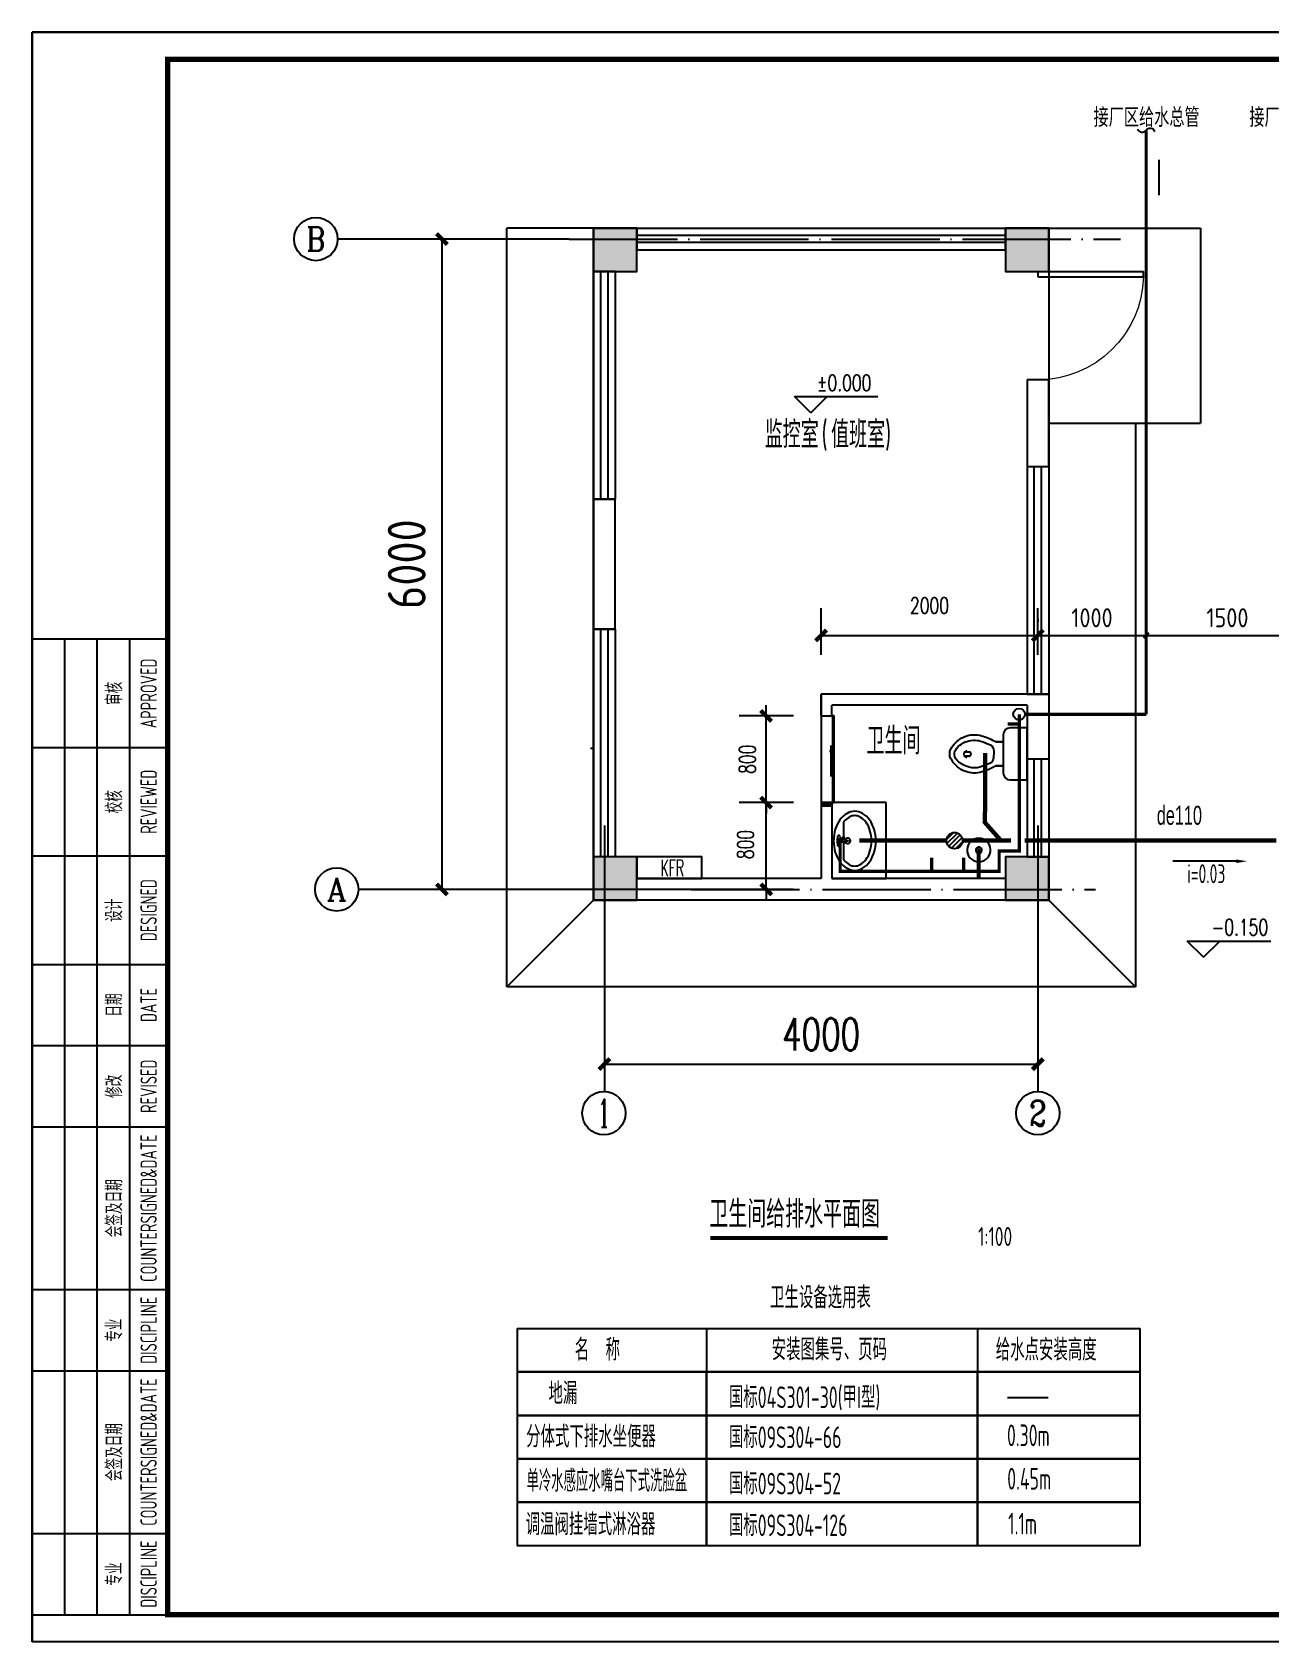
# Model space of a CAD drawing. Extents: x 5693218 to 11495510, y -728562 to -461276.
# Drawn here: x 5760497 to 5783362, y -503276 to -473576 of the extents above; entities that cross this region are included whole.
import ezdxf
from ezdxf.enums import TextEntityAlignment as Align

# ---------------------------------------------------------------- set-up
doc = ezdxf.new("R2010")
doc.units = 0
doc.header["$LTSCALE"] = 1000
doc.header["$MEASUREMENT"] = 0
doc.linetypes.add('DASH', pattern=[0.35, 0.25, -0.1])
doc.linetypes.add('DOTE', pattern=[2.42, 2, -0.2, 0.02, -0.2])
doc.layers.get('0').update_dxf_attribs({"linetype": 'CONTINUOUS'})
doc.layers.get('Defpoints').update_dxf_attribs({"linetype": 'CONTINUOUS'})
for name, color, linetype in [('AXIS', 3, 'CONTINUOUS'), ('AXIS_TEXT', 7, 'CONTINUOUS'), ('DIM_ELEV', 3, 'CONTINUOUS'), ('DOTE', 252, 'CONTINUOUS'), ('EQUIP_给水', 7, 'CONTINUOUS'), ('LVTRY', 6, 'CONTINUOUS'), ('PIPE-给水', 3, 'CONTINUOUS'), ('PUB_DIM', 3, 'CONTINUOUS'), ('PUB_HATCH', 8, 'CONTINUOUS'), ('PUB_TEXT', 7, 'CONTINUOUS'), ('PUB_WALL', 9, 'CONTINUOUS'), ('STAIR', 5, 'CONTINUOUS'), ('TEXT_给水', 3, 'CONTINUOUS'), ('WALL', 2, 'CONTINUOUS'), ('WINDOW', 4, 'CONTINUOUS'), ('卫厨', 253, 'CONTINUOUS'), ('厨卫布置', 6, 'CONTINUOUS'), ('回水', 2, 'DASH'), ('填充', 251, 'CONTINUOUS'), ('说明文本', 54, 'CONTINUOUS'), ('说明表格', 146, 'CONTINUOUS')]:
    doc.layers.add(name, color=color, linetype=linetype)
doc.styles.add('_TCH_AXIS', font='COMPLEX', dxfattribs={"bigfont": 'GBCBIG'})
doc.styles.add('_TCH_DIM', font='SIMPLEX', dxfattribs={"bigfont": 'GBCBIG'})
doc.styles.add('_TCH_DIM_T3', font='SIMPLEX', dxfattribs={"width": 0.705882, "bigfont": 'GBCBIG'})
doc.styles.add('_TWT_PIPEDN', font='yb.shx', dxfattribs={"width": 0.8, "height": 3, "bigfont": 'HZTXT.shx'})
doc.styles.add('AHD', font='sceie.shx', dxfattribs={"width": 0.7, "bigfont": 'sceic.shx'})
doc.styles.add('COMPLEX', font='COMPLEX')
doc.styles.add('DIM_FONT', font='SIMPLEX', dxfattribs={"width": 0.7, "bigfont": 'GBCBIG'})
doc.styles.add('schuco', font='sceie.shx', dxfattribs={"width": 0.7, "bigfont": 'sceic.shx'})
doc.styles.get("Standard").update_dxf_attribs({"font": 'GBENOR', "bigfont": 'GBCBIG'})
doc.styles.add('TG_LINETYPE', font='SIMPLEX', dxfattribs={"width": 0.8, "height": 3, "bigfont": 'HZTXT'})
doc.styles.add('TSSD_Rein', font='Tssdeng.shx', dxfattribs={"width": 0.7, "bigfont": 'hztxt.shx'})
doc.styles.add('样式 1', font='sceie.shx', dxfattribs={"width": 0.75, "bigfont": 'sceic.shx'})
doc.linetypes.add('TG_J', pattern='A,2,-0.3,["J",TG_LINETYPE,S=0.1,R=0,X=-0.23,Y=-0.15],0', length=2.3)
doc.dimstyles.get("Standard").update_dxf_attribs({"dimscale": 100, "dimtxt": 3.5, "dimasz": 1, "dimexe": 2.5, "dimexo": 3, "dimgap": 1.5, "dimtad": 1, "dimdec": 0, "dimzin": 0, "dimdsep": 46, "dimtxsty": 'Standard', "dimblk": 'ARCHTICK', "dimcen": 0.09, "dimadec": 0, "dimazin": 0, "dimtfac": 1, "dimtdec": 0, "dimtix": 1, "dimtmove": 2, "dimatfit": 3, "dimfxl": 0, "dimtolj": 1, "dimtzin": 0, "dimarcsym": 0})

# ---------------------------------------------------------------- blocks, each defined once
blk = doc.blocks.new('_ArchTick')
at = {"color": 0, "linetype": 'ByBlock', "const_width": 0.4}
blk.add_lwpolyline([(-0.5, -0.5), (0.5, 0.5)], dxfattribs=at)
blk = doc.blocks.new('_AXISO')
blk.add_circle((0, 0), 0.5)
at = {"layer": 'AXIS_TEXT', "style": 'COMPLEX', "width": 1.041667}
blk.add_attdef('A', text='', height=0.56, dxfattribs=at).set_placement((-0.25, -0.28), (0.25, -0.28), align=Align.FIT)
blk = doc.blocks.new('$lvtry$00000171')
for p, q in [((-74, 11), (-11, 74)), ((-70, -27), (27, 70)), ((-53, -53), (53, 53)), ((-27, -70), (70, 27)), ((11, -74), (74, -11))]:
    blk.add_line(p, q)
blk.add_circle((0, 0), 75)
blk.add_point((0, 0))
blk = doc.blocks.new('$TwtSys$00000132')
at = {"elevation": 0}
blk.add_lwpolyline([(7, -101, -0.575183), (0, 0, 0.604745), (-11, 101, 16.924828)], format="xyb", dxfattribs=at)
blk = doc.blocks.new('*D423')
at = {"color": 0, "lineweight": -2}
for p, q in [((5779061, -484406), (5779061, -484456)), ((5781061, -484406), (5781061, -484456)), ((5779061, -484706), (5781061, -484706))]:
    blk.add_line(p, q, dxfattribs=at)
at = {"layer": 'Defpoints', "color": 0}
for p in [(5779061, -484706), (5781061, -484706), (5781061, -484706)]:
    blk.add_point(p, dxfattribs=at)
at = {"color": 0, "lineweight": -2, "xscale": 100, "yscale": 100, "zscale": 100, "rotation": 180}
blk.add_blockref('_ArchTick', (5779061, -484706), dxfattribs=at)
at = {"color": 0, "lineweight": -2, "xscale": 100, "yscale": 100, "zscale": 100}
blk.add_blockref('_ArchTick', (5781061, -484706), dxfattribs=at)
at = {"color": 0, "insert": (5780061, -484381), "char_height": 350, "attachment_point": 5}
blk.add_mtext('\\A1;1000', dxfattribs=at)
blk = doc.blocks.new('*D424')
at = {"color": 0, "lineweight": -2}
for p, q in [((5781061, -484406), (5781061, -484456)), ((5784061, -484406), (5784061, -484456)), ((5781061, -484706), (5784061, -484706))]:
    blk.add_line(p, q, dxfattribs=at)
at = {"layer": 'Defpoints', "color": 0}
for p in [(5781061, -484706), (5784061, -484706), (5784061, -484706)]:
    blk.add_point(p, dxfattribs=at)
at = {"color": 0, "lineweight": -2, "xscale": 100, "yscale": 100, "zscale": 100, "rotation": 180}
blk.add_blockref('_ArchTick', (5781061, -484706), dxfattribs=at)
at = {"color": 0, "lineweight": -2, "xscale": 100, "yscale": 100, "zscale": 100}
blk.add_blockref('_ArchTick', (5784061, -484706), dxfattribs=at)
at = {"color": 0, "insert": (5782561, -484381), "char_height": 350, "attachment_point": 5}
blk.add_mtext('\\A1;1500', dxfattribs=at)

msp = doc.modelspace()

# ---------------------------------------------------------------- hatches: boundary and pattern name
at = {"layer": 'PUB_WALL', "linetype": 'ByBlock'}
msp.add_hatch(color=256, dxfattribs=at).paths.add_polyline_path([(5775261, -487792.7), (5775061, -487792.7), (5775061, -487872.7), (5775261, -487872.7)])

# ---------------------------------------------------------------- linework, layer by layer
for p, q in [((5760497.1, -503276.5), (5760497.1, -473576.5)), ((5760497.1, -473576.5), (5760497.1, -503276.5)), ((5802497.1, -473576.5), (5760497.1, -473576.5)), ((5760497.1, -473576.5), (5802497.1, -473576.5)), ((5761097.1, -502776.5), (5761097.1, -484776.5)), ((5761697.1, -502776.5), (5761697.1, -484776.5)), ((5762297.1, -502776.5), (5762297.1, -484776.5)), ((5760497.1, -486776.5), (5762997.1, -486776.5)), ((5760497.1, -488776.5), (5762997.1, -488776.5)), ((5760497.1, -490776.5), (5762997.1, -490776.5)), ((5760497.1, -492276.5), (5762997.1, -492276.5)), ((5760497.1, -493776.5), (5762997.1, -493776.5)), ((5760497.1, -496776.5), (5762997.1, -496776.5)), ((5760497.1, -498276.5), (5762997.1, -498276.5)), ((5760497.1, -501276.5), (5762997.1, -501276.5)), ((5802497.1, -503276.5), (5760497.1, -503276.5))]:
    msp.add_line(p, q)
at = {"color": 0}
for p, q in [((5771661, -477192.7), (5771661, -477592.7)), ((5771661, -477192.7), (5778461, -477192.7)), ((5778461, -477592.7), (5778461, -477192.7)), ((5768090.5, -477392.7), (5767560.8, -477392.7)), ((5768060.8, -477392.7), (5768060.8, -489392.7)), ((5778461, -477326.1), (5771661, -477326.1)), ((5778461, -477459.4), (5771661, -477459.4)), ((5771661, -477592.7), (5778461, -477592.7)), ((5778861, -481592.7), (5779261, -481592.7)), ((5778861, -481592.7), (5778861, -485792.7)), ((5778994.3, -485792.7), (5778994.3, -481592.7)), ((5779127.7, -485792.7), (5779127.7, -481592.7)), ((5779261, -481592.7), (5779261, -485792.7)), ((5779261, -485792.7), (5778861, -485792.7)), ((5774046.1, -486192.7), (5774046.1, -485992.7)), ((5774550.2, -486192.7), (5773546.1, -486192.7)), ((5774046.1, -487792.7), (5774046.1, -486192.7)), ((5779261, -486992.7), (5778861, -486992.7)), ((5778861, -486992.7), (5778861, -488792.7)), ((5778994.3, -488792.7), (5778994.3, -486992.7)), ((5779127.7, -488792.7), (5779127.7, -486992.7)), ((5779261, -486992.7), (5779261, -488792.7)), ((5774046.1, -487792.7), (5774046.1, -487592.7)), ((5774550.2, -487792.7), (5773546.1, -487792.7)), ((5774550.2, -487792.7), (5773546.1, -487792.7)), ((5774046.1, -487792.7), (5774046.1, -487992.7)), ((5774046.1, -489392.7), (5774046.1, -487792.7)), ((5775473.7, -488166.9), (5775473.7, -488428.4)), ((5775407.6, -488463.9), (5775387.9, -488463.9)), ((5775407.6, -488530.6), (5775387.9, -488530.6)), ((5775473.7, -488464.9), (5775473.7, -488475.3)), ((5775473.7, -488519.2), (5775473.7, -488827.6)), ((5778861, -488792.7), (5779261, -488792.7)), ((5782723, -488873.8), (5781554.4, -488873.8)), ((5768090.5, -489392.7), (5767560.8, -489392.7)), ((5774550.2, -489392.7), (5773546.1, -489392.7)), ((5774046.1, -489392.7), (5774046.1, -489592.7))]:
    msp.add_line(p, q, dxfattribs=at)
at = {"color": 0, "extrusion": (0, 0, -1)}
for p, q in [((5771261, -477992.7), (5770861, -477992.7)), ((5770861, -477992.7), (5770861, -482192.7)), ((5770994.3, -482192.7), (5770994.3, -477992.7)), ((5771127.7, -482192.7), (5771127.7, -477992.7)), ((5771261, -477992.7), (5771261, -482192.7)), ((5770861, -482192.7), (5771261, -482192.7)), ((5771261, -484592.7), (5770861, -484592.7)), ((5770861, -484592.7), (5770861, -488792.7)), ((5770994.3, -488792.7), (5770994.3, -484592.7)), ((5771127.7, -488792.7), (5771127.7, -484592.7)), ((5771261, -484592.7), (5771261, -488792.7))]:
    msp.add_line(p, q, dxfattribs=at)
at = {"extrusion": (0, 0, -1)}
for p, q in [((5779061, -477992.7), (5779061, -478092.7)), ((5779061, -477992.7), (5781011, -477992.7)), ((5779061, -478092.7), (5781011, -478092.7)), ((5781011, -478092.7), (5781011, -477992.7))]:
    msp.add_line(p, q, dxfattribs=at)
at = {"color": 0, "linetype": 'Continuous', "extrusion": (0, 0, -1)}
for p, q in [((5775261, -486192.7), (5775270, -486192.7)), ((5775270, -486192.7), (5775270, -487792.7)), ((5775298.3, -486192.7), (5775270, -486192.7)), ((5775298.3, -487792.7), (5775298.3, -486192.7)), ((5775248.5, -486739.4), (5775229.2, -486864)), ((5775248.5, -487312.7), (5775248.5, -486739.4)), ((5775229.2, -486864), (5775248.5, -486864)), ((5775261, -487792.7), (5775270, -487792.7)), ((5775270, -487792.7), (5775298.3, -487792.7))]:
    msp.add_line(p, q, dxfattribs=at)
at = {"color": 0, "const_width": 100}
msp.add_lwpolyline([(5801997.1, -502776.5), (5762997.1, -502776.5), (5762997.1, -474076.5), (5801997.1, -474076.5)], close=True, dxfattribs=at)
for points in [[(5771661, -477192.7), (5770861, -477192.7), (5770861, -477992.7), (5771661, -477992.7)], [(5779261, -477192.7), (5778461, -477192.7), (5778461, -477992.7), (5779261, -477992.7)], [(5760497.1, -484776.5), (5760497.1, -502776.5), (5762997.1, -502776.5), (5762997.1, -484776.5)], [(5771661, -488792.7), (5770861, -488792.7), (5770861, -489592.7), (5771661, -489592.7)], [(5779261, -488792.7), (5778461, -488792.7), (5778461, -489592.7), (5779261, -489592.7)]]:
    msp.add_lwpolyline(points, close=True)
at = {"color": 0}
msp.add_lwpolyline([(5775680.4, -489042.5, 0.1321382), (5775822.2, -489004.4, 0.1066614), (5775955.8, -488882.8, 0.0833394), (5776038.7, -488713.1, 0.0720394), (5776069.9, -488497.3, 0.0720394), (5776038.7, -488281.4, 0.0833394), (5775955.8, -488111.7, 0.1066614), (5775822.2, -487990.1, 0.1321382), (5775680.4, -487952, 0.1321382), (5775538.7, -487990.1, 0.1066614), (5775405, -488111.7, 0.0833394), (5775322.2, -488281.4, 0.0720394), (5775291, -488497.3, 0.0720394), (5775322.2, -488713.1, 0.0833394), (5775405, -488882.8, 0.1066614), (5775538.7, -489004.4, 0.1321382)], format="xyb", close=True, dxfattribs=at)
for centre, radius in [((5778714.9, -486161.3), 106.9), ((5775407.6, -488497.3), 33.4)]:
    msp.add_circle(centre, radius, dxfattribs=at)
at = {"lineweight": 13, "extrusion": (0, 0, -1)}
msp.add_arc((-5779061, -478042.7), 1950, 181.46928, 270, dxfattribs=at)
at = {"color": 0}
for centre, radius, start, end in [((5775513.7, -488166.9), 40, 141.07431, 180), ((5775753.6, -488360.7), 348.4, 120.1094, 141.07431), ((5775680.4, -488234.5), 202.5, 90, 120.1094), ((5775680.4, -488234.5), 202.5, 59.8906, 90), ((5775607.3, -488360.7), 348.4, 35.53768, 59.8906), ((5775491.7, -488443.3), 490.5, 16.48174, 35.53768), ((5775387.9, -488497.3), 33.4, 90, 270), ((5774854.2, -488368.7), 517.4, 347.62684, 355.29308), ((5774854.2, -488625.8), 517.4, 4.70692, 12.37316), ((5775389.2, -488416.9), 20.1, 11.83518, 163.39044), ((5775284, -488155.3), 332.5, 291.86628, 305.15893), ((5775747.9, -488348), 345.2, 190.81268, 198.63995), ((5775747.9, -488646.5), 345.2, 159.58093, 169.18732), ((5775552.4, -489259.4), 744.4, 92.39824, 99.89917), ((5775710.7, -488698.1), 332.5, 131.17468, 144.46732), ((5775284, -488155.3), 339.3, 298.64767, 305.15893), ((5775438.8, -488472.7), 21.2, 8.22598, 68.10762), ((5775710.7, -488698.1), 339.3, 131.17468, 137.68594), ((5775552.4, -487735.1), 744.4, 263.23731, 267.60176), ((5775481.2, -488439.4), 13.5, 321.67758, 114.65602), ((5775481.2, -488439.4), 6.74, 321.67758, 114.65602), ((5775552.4, -488497.3), 50.1, 202.516, 157.484), ((5775513.9, -488497.3), 19.8, 291.78369, 68.21631), ((5775309.1, -488497.3), 680.8, 0, 16.48174), ((5775309.1, -488497.3), 680.8, 343.51826, 0), ((5775389.2, -488577.6), 20.1, 196.60956, 348.16482), ((5775513.7, -488827.6), 40, 180, 218.92569), ((5775513.7, -488827.6), 40, 180, 218.92569), ((5775753.6, -488633.8), 348.4, 218.92569, 239.8906), ((5775607.3, -488633.8), 348.4, 300.1094, 324.46232), ((5775491.7, -488551.3), 490.5, 324.46232, 343.51826), ((5775680.4, -488760), 202.5, 239.8906, 270), ((5775680.4, -488760), 202.5, 270, 300.1094)]:
    msp.add_arc(centre, radius, start, end, dxfattribs=at)
for p in [(5775407.6, -488497.3), (5775552.4, -488497.3)]:
    msp.add_point(p, dxfattribs=at)
msp.add_solid([(5782723, -488840.5), (5782923, -488873.8), (5782723, -488907.1)], dxfattribs=at)
at = {"layer": 'AXIS', "color": 0}
for p, q in [((5770409, -477392.7), (5766133.3, -477392.7)), ((5771061, -488217), (5771061, -493117)), ((5779061, -488217), (5779061, -493117)), ((5774517.9, -489392.7), (5766517.9, -489392.7)), ((5771061, -492617), (5779061, -492617))]:
    msp.add_line(p, q, dxfattribs=at)
at = {"layer": 'AXIS', "color": 7}
msp.add_line((5775061, -484705.8), (5779061, -484705.8), dxfattribs=at)
at = {"layer": 'AXIS', "const_width": 70}
msp.add_lwpolyline([(5773013.8, -495825.8), (5776289.9, -495825.8)], dxfattribs=at)
at = {"layer": 'DIM_ELEV', "color": 0}
for p, q in [((5774869.8, -480601.5), (5774569.8, -480301.5)), ((5774569.8, -480301.5), (5776110, -480301.5)), ((5774869.8, -480601.5), (5775169.8, -480301.5)), ((5782119, -490646.3), (5781819, -490346.3)), ((5781819, -490346.3), (5783359.2, -490346.3)), ((5782119, -490646.3), (5782419, -490346.3))]:
    msp.add_line(p, q, dxfattribs=at)
at = {"layer": 'DOTE', "linetype": 'DOTE'}
for p, q in [((5770409, -477392.7), (5780589.8, -477392.7)), ((5772662.9, -489392.7), (5780126.2, -489392.7))]:
    msp.add_line(p, q, dxfattribs=at)
at = {"layer": 'DOTE', "linetype": 'DOTE', "ltscale": 3000}
msp.add_line((5775061, -485792.7), (5775061, -489192.7), dxfattribs=at)
at = {"layer": 'LVTRY'}
for p, q in [((5776261, -487792.7), (5775261, -487792.7)), ((5776261, -489192.7), (5776261, -487792.7)), ((5775261, -489192.7), (5776261, -489192.7))]:
    msp.add_line(p, q, dxfattribs=at)
at = {"layer": 'PIPE-给水', "linetype": 'TG_J', "const_width": 60}
msp.add_lwpolyline([(5781061, -486162.1), (5781061, -475385.3)], dxfattribs=at)
at = {"layer": 'PUB_DIM', "color": 0}
for p, q in [((5775061, -485065), (5775061, -484205.8)), ((5779061, -485065), (5779061, -484205.8))]:
    msp.add_line(p, q, dxfattribs=at)
at = {"layer": 'PUB_HATCH'}
for points in [[(5771661, -477192.7), (5770861, -477192.7), (5771661, -477992.7), (5770861, -477992.7)], [(5779261, -477192.7), (5778461, -477192.7), (5779261, -477992.7), (5778461, -477992.7)], [(5771661, -488792.7), (5770861, -488792.7), (5771661, -489592.7), (5770861, -489592.7)], [(5779261, -488792.7), (5778461, -488792.7), (5779261, -489592.7), (5778461, -489592.7)]]:
    msp.add_solid(points, dxfattribs=at)
at = {"layer": 'STAIR'}
for p, q in [((5770861, -477192.7), (5769261, -477192.7)), ((5769261, -491192.7), (5769261, -477192.7)), ((5779261, -477192.7), (5782061, -477192.7)), ((5782061, -477192.7), (5782061, -480792.7)), ((5779261, -480792.7), (5782061, -480792.7)), ((5780861, -480792.7), (5780861, -491192.7)), ((5770861, -486792.7), (5770801, -486792.7)), ((5770861, -489592.7), (5769261, -491192.7)), ((5779261, -489592.7), (5780861, -491192.7)), ((5780861, -491192.7), (5769261, -491192.7))]:
    msp.add_line(p, q, dxfattribs=at)
at = {"layer": 'TEXT_给水', "color": 3, "ltscale": 10, "const_width": 60}
for points in [[(5775411.7, -488497.3), (5775411.7, -489059.9), (5778347.3, -489059.9), (5778347.3, -488686.1), (5778719, -488686.1), (5778719, -486161.3)], [(5778821.8, -486162.1), (5781061, -486162.1)], [(5778503.5, -486343.7), (5778718.7, -486343.7)], [(5777102.7, -489059.9), (5777102.7, -488806.6)], [(5777691.9, -489059.9), (5777691.9, -488806.6)]]:
    msp.add_lwpolyline(points, dxfattribs=at)
at = {"layer": 'WALL', "linetype": 'ByBlock'}
for p, q in [((5778861, -479992.7), (5778861, -481592.7)), ((5779261, -479992.7), (5778861, -479992.7)), ((5779261, -481592.7), (5779261, -479992.7)), ((5778861, -481592.7), (5779261, -481592.7)), ((5771261, -482192.7), (5770861, -482192.7)), ((5770861, -482192.7), (5770861, -484592.7)), ((5771261, -484592.7), (5771261, -482192.7)), ((5770861, -484592.7), (5771261, -484592.7)), ((5778861, -485792.7), (5775061, -485792.7)), ((5775061, -486192.7), (5775061, -485792.7)), ((5778861, -485792.7), (5779261, -485792.7)), ((5779261, -485792.7), (5779261, -486992.7)), ((5778861, -485992.7), (5775261, -485992.7)), ((5775261, -486192.7), (5775261, -485992.7)), ((5778861, -485992.7), (5778861, -486992.7)), ((5775061, -486192.7), (5775261, -486192.7)), ((5779261, -486992.7), (5778861, -486992.7)), ((5775061, -487792.7), (5775061, -489192.7)), ((5775261, -487792.7), (5775061, -487792.7)), ((5775261, -487792.7), (5775261, -489192.7)), ((5775061, -489192.7), (5771661, -489192.7)), ((5776061, -489192.7), (5775261, -489192.7)), ((5778461, -489192.7), (5776061, -489192.7)), ((5775061, -489592.7), (5771661, -489592.7)), ((5776061, -489592.7), (5775061, -489592.7)), ((5778461, -489592.7), (5776061, -489592.7))]:
    msp.add_line(p, q, dxfattribs=at)
at = {"layer": 'WINDOW'}
msp.add_line((5779261, -477992.7), (5779261, -479992.7), dxfattribs=at)
at = {"layer": '卫厨'}
for p, q in [((5778861, -486412.7, 0), (5778551, -486412.7, 0)), ((5778861, -487372.7, 0), (5778861, -486412.7, 0)), ((5778421, -486672.7, 0), (5778291, -486672.7, 0)), ((5778421, -486542.7, 0), (5778421, -487242.7, 0)), ((5777789, -486936.7, 0), (5777708.8, -486935.6, 0)), ((5777711.4, -486856.7, 0), (5777789, -486856.7, 0)), ((5777717.4, -486856.7, 0), (5777717.4, -486856.7, 0)), ((5778291, -487112.7, 0), (5778421, -487112.7, 0)), ((5778551, -487372.7, 0), (5778861, -487372.7, 0)), ((5777990.3, -489192.7), (5777950.3, -489192.7))]:
    msp.add_line(p, q, dxfattribs=at)
at = {"layer": '卫厨', "elevation": 0}
for points in [[(5778291, -487112.7, -0.0823714), (5777992.5, -487235, -0.1740471), (5777677.3, -487196.8, -0.1528473), (5777456.8, -486983.8, -0.2548697), (5777456.8, -486801.7, -0.1351934), (5777647.9, -486603.8, -0.1926796), (5777992.5, -486550.5, -0.0667149), (5778221.4, -486636.8, 0.0084124), (5778291, -486672.7), (5778421, -486672.7), (5778421, -487112.7)], [(5778247.2, -486894.5, -0.0737639), (5778226.3, -487020.1, -0.2194111), (5778187, -487062.9, -0.0180163), (5777988.9, -487137.3, -0.1630079), (5777794.5, -487137.3, -0.0845593), (5777648.7, -487076.6, -0.1855195), (5777529.4, -486945.6, -0.2527856), (5777545.6, -486815.4, -0.083694), (5777648.7, -486712.3, -0.078323), (5777748.9, -486662.5, -0.0869509), (5777907, -486641.4, -0.0712776), (5778029.5, -486664.2, -0.0217194), (5778118.3, -486698.6, 0.0161687), (5778187, -486726.1, -0.1587682), (5778213.5, -486746.7, -0.1688137), (5778245.9, -486869.6)]]:
    msp.add_lwpolyline(points, format="xyb", close=True, dxfattribs=at)
at = {"layer": '卫厨'}
for points in [[(5777950.3, -489192.7), (5777950.3, -488666.2)], [(5777990.3, -489192.7), (5777990.3, -488666.2)], [(5778217.5, -489192.7), (5777704.6, -489192.7)]]:
    msp.add_lwpolyline(points, dxfattribs=at)
for centre, radius, start, end in [((5778551, -486542.7, 0), 130, 90, 180), ((5777763.3, -486897.9, 0), 66.3, 100.04955, 259.95045), ((5777789, -486896.7, 0), 40, 270, 90), ((5778551, -487242.7, 0), 130, 180, 270), ((5777970.3, -488667.8), 216.3, 275.30603, 264.69397), ((5777970.3, -488667.8), 56.7, 290.67249, 249.32751), ((5777970.3, -488672.4), 20.9, 17.23809, 162.76191)]:
    msp.add_arc(centre, radius, start, end, dxfattribs=at)
at = {"layer": '厨卫布置'}
msp.add_lwpolyline([(5771661, -488792.7), (5771661, -489192.7), (5772861, -489192.7), (5772861, -488792.7)], close=True, dxfattribs=at)
at = {"layer": '回水', "const_width": 80}
for points in [[(5778084.5, -488159.4), (5778091.3, -486875.9)], [(5778383.3, -488496), (5778064, -488136.3)], [(5775765, -488492.7), (5777373.2, -488492.7)], [(5777673.2, -488492.7), (5778568.2, -488492.7)], [(5778815.2, -488492.7), (5783462.7, -488492.7)]]:
    msp.add_lwpolyline(points, dxfattribs=at)
at = {"layer": '填充'}
for p, q in [((5770861, -489592.7), (5770861, -477192.7)), ((5770861, -477192.7), (5779261, -477192.7)), ((5779261, -477192.7), (5779261, -489592.7)), ((5779261, -489592.7), (5770861, -489592.7))]:
    msp.add_line(p, q, dxfattribs=at)
at = {"layer": '填充', "color": 3}
for p, q in [((5769446.9, -497498.1), (5780946.9, -497498.1)), ((5769446.9, -497498.1), (5769446.9, -498298.1)), ((5772946.9, -497498.1), (5772946.9, -498298.1)), ((5777946.9, -497498.1), (5777946.9, -498298.1)), ((5780946.9, -498298.1), (5780946.9, -497498.1)), ((5769446.9, -498298.1), (5780946.9, -498298.1)), ((5769446.9, -498298.1), (5780946.9, -498298.1))]:
    msp.add_line(p, q, dxfattribs=at)
at = {"layer": '说明文本', "color": 0}
msp.add_line((5778500.5, -498765.6), (5779254.4, -498765.6), dxfattribs=at)
at = {"layer": '说明表格', "color": 3, "linetype": 'Continuous'}
for points in [[(5772946.9, -498298.1), (5769446.9, -498298.1)], [(5769446.9, -498298.1), (5772946.9, -498298.1)], [(5772946.9, -498298.1), (5777946.9, -498298.1)], [(5777946.9, -498298.1), (5772946.9, -498298.1)], [(5777946.9, -498298.1), (5780946.9, -498298.1)], [(5780946.9, -498298.1), (5777946.9, -498298.1)], [(5772946.9, -500698.1), (5769446.9, -500698.1)], [(5769446.9, -500698.1), (5772946.9, -500698.1)], [(5772946.9, -500698.1), (5769446.9, -500698.1)], [(5777946.9, -500698.1), (5772946.9, -500698.1)], [(5777946.9, -500767.4), (5777946.9, -500698.1), (5772946.9, -500698.1)], [(5772946.9, -500698.1), (5777946.9, -500698.1)], [(5777946.9, -500698.1), (5772946.9, -500698.1)], [(5780946.9, -500698.1), (5777946.9, -500698.1)]]:
    msp.add_lwpolyline(points, dxfattribs=at)
for points in [[(5769446.9, -498298.1), (5769446.9, -499098.1), (5772946.9, -499098.1), (5772946.9, -498298.1)], [(5772946.9, -498298.1), (5772946.9, -499098.1), (5777946.9, -499098.1), (5777946.9, -498298.1)], [(5772946.9, -498298.1), (5772946.9, -499098.1), (5777946.9, -499098.1), (5777946.9, -498298.1)], [(5777946.9, -498298.1), (5777946.9, -499098.1), (5780946.9, -499098.1), (5780946.9, -498298.1)], [(5769446.9, -499098.1), (5769446.9, -499898.1), (5772946.9, -499898.1), (5772946.9, -499098.1)], [(5772946.9, -499098.1), (5772946.9, -499898.1), (5777946.9, -499898.1), (5777946.9, -499098.1)], [(5772946.9, -499098.1), (5772946.9, -499898.1), (5777946.9, -499898.1), (5777946.9, -499098.1)], [(5777946.9, -499098.1), (5777946.9, -499898.1), (5780946.9, -499898.1), (5780946.9, -499098.1)], [(5769446.9, -499898.1), (5769446.9, -500698.1), (5772946.9, -500698.1), (5772946.9, -499898.1)], [(5772946.9, -499898.1), (5772946.9, -500698.1), (5777946.9, -500698.1), (5777946.9, -499898.1)], [(5777946.9, -499898.1), (5777946.9, -500698.1), (5780946.9, -500698.1), (5780946.9, -499898.1)], [(5769446.9, -500698.1), (5769446.9, -501498.1), (5772946.9, -501498.1), (5772946.9, -500698.1)], [(5772946.9, -500698.1), (5772946.9, -501498.1), (5777946.9, -501498.1), (5777946.9, -500698.1)], [(5777946.9, -500698.1), (5777946.9, -501498.1), (5780946.9, -501498.1), (5780946.9, -500698.1)]]:
    msp.add_lwpolyline(points, close=True, dxfattribs=at)

# ---------------------------------------------------------------- block references
at = {"color": 0, "xscale": 200, "yscale": 200, "zscale": 200}
for p, rotation in [((5768060.8, -477392.7), 90), ((5774046.1, -486192.7), 270), ((5774046.1, -487792.7), 90), ((5774046.1, -487792.7), 270), ((5768060.8, -489392.7), 270), ((5774046.1, -489392.7), 90)]:
    msp.add_blockref('_ArchTick', p, dxfattribs=dict(at, rotation=rotation))
at = {"layer": 'AXIS', "color": 0}
ref = msp.add_blockref('_AXISO', (5765733.3, -477392.7), dxfattribs=dict(at, xscale=800, yscale=800, zscale=800))
ref.add_attrib('A', 'B', dxfattribs={"layer": 'AXIS_TEXT', "color": 0, "height": 435.3, "style": '_TCH_AXIS'}).set_placement((5765557.1, -477610.4), (5765909.4, -477610.4), align=Align.FIT)
ref = msp.add_blockref('_AXISO', (5766117.9, -489392.7), dxfattribs=dict(at, xscale=800, yscale=800, zscale=800))
ref.add_attrib('A', 'A', dxfattribs={"layer": 'AXIS_TEXT', "color": 0, "height": 425.2, "style": '_TCH_AXIS'}).set_placement((5765935.6, -489605.3), (5766300.1, -489605.3), align=Align.FIT)
at = {"layer": 'AXIS', "color": 0, "xscale": 200, "yscale": 200, "zscale": 200, "rotation": 180}
msp.add_blockref('_ArchTick', (5771061, -492617), dxfattribs=at)
at = {"layer": 'AXIS', "color": 0, "xscale": 200, "yscale": 200, "zscale": 200}
msp.add_blockref('_ArchTick', (5779061, -492617), dxfattribs=at)
at = {"layer": 'AXIS', "color": 0}
ref = msp.add_blockref('_AXISO', (5771051.1, -493522.4), dxfattribs=dict(at, xscale=800, yscale=800, zscale=800))
ref.add_attrib('A', '1', dxfattribs={"layer": 'AXIS_TEXT', "color": 0, "height": 514.7, "style": '_TCH_AXIS'}).set_placement((5770940.8, -493779.7), (5771161.4, -493779.7), align=Align.FIT)
ref = msp.add_blockref('_AXISO', (5779061, -493522.4), dxfattribs=dict(at, xscale=800, yscale=800, zscale=800))
ref.add_attrib('A', '2', dxfattribs={"layer": 'AXIS_TEXT', "color": 0, "height": 465.9, "style": '_TCH_AXIS'}).set_placement((5778905.7, -493755.4), (5779216.3, -493755.4), align=Align.FIT)
at = {"layer": 'EQUIP_给水', "xscale": -1.600000000412334, "yscale": 1.599999999627471, "zscale": 1.6, "rotation": 267.2910492566775}
msp.add_blockref('$TwtSys$00000132', (5781061, -475385.3), dxfattribs=at)
at = {"layer": 'LVTRY', "color": 9, "linetype": 'ByBlock', "xscale": 2, "yscale": 2, "zscale": 2}
msp.add_blockref('$lvtry$00000171', (5777523.2, -488492.7), dxfattribs=at)
at = {"layer": 'PUB_DIM', "color": 0, "xscale": 200, "yscale": 200, "zscale": 200, "rotation": 180}
msp.add_blockref('_ArchTick', (5775061, -484705.8), dxfattribs=at)
at = {"layer": 'PUB_DIM', "color": 0, "xscale": 200, "yscale": 200, "zscale": 200}
msp.add_blockref('_ArchTick', (5779061, -484705.8), dxfattribs=at)

# ---------------------------------------------------------------- texts
at = {"style": 'schuco', "width": 0.7}
for s, p in [('监控室', (5774019.1, -481250.8)), ('(', (5775069.1, -481250.8)), ('值班室)', (5775244.1, -481250.8)), ('卫生间', (5775897.1, -486903.9))]:
    msp.add_text(s, height=500, dxfattribs=at).set_placement(p)
at = {"style": '样式 1', "width": 0.75}
for s, p in [('APPROVED', (5762647.1, -485776.5)), ('审核', (5761997.1, -485776.5)), ('REVIEWED', (5762647.1, -487776.5)), ('校核', (5761997.1, -487776.5)), ('DESIGNED', (5762647.1, -489776.5)), ('设计', (5761997.1, -489776.5)), ('DATE', (5762647.1, -491526.5)), ('日期', (5761997.1, -491526.5)), ('REVISED', (5762647.1, -493026.5)), ('修改', (5761997.1, -493026.5)), ('COUNTERSIGNED&DATE', (5762647.1, -495276.5)), ('会签及日期', (5761997.1, -495276.5)), ('DISCIPLINE', (5762647.1, -497526.5)), ('专业', (5761997.1, -497526.5)), ('COUNTERSIGNED&DATE', (5762647.1, -499776.5)), ('会签及日期', (5761997.1, -499776.5)), ('DISCIPLINE', (5762647.1, -502026.5)), ('专业', (5761997.1, -502026.5))]:
    msp.add_text(s, height=300, rotation=90, dxfattribs=at).set_placement(p, align=Align.MIDDLE)
at = {"color": 0, "insert": (5767410.8, -483392.7), "char_height": 700, "attachment_point": 5, "rotation": 90}
msp.add_mtext('\\A1;6000', dxfattribs=at)
at = {"layer": 'AXIS', "color": 0, "style": 'TSSD_Rein', "width": 0.7}
msp.add_text('卫生间给排水平面图', height=500, dxfattribs=at).set_placement((5774571, -495360.6), align=Align.MIDDLE)
at = {"layer": 'AXIS', "style": 'TSSD_Rein', "width": 0.7}
msp.add_text('1:100', height=350, dxfattribs=at).set_placement((5777956.7, -495973))
at = {"layer": 'AXIS', "color": 7, "attachment_point": 5, "style": '_TCH_DIM_T3'}
for s, insert, char_height in [('\\A1;2000', (5777061, -484155.8), 297.5), ('\\A1;4000', (5775061, -492067), 595)]:
    msp.add_mtext(s, dxfattribs=dict(at, insert=insert, char_height=char_height))
at = {"layer": 'AXIS', "color": 7, "char_height": 297.5, "attachment_point": 5, "rotation": 90, "style": '_TCH_DIM_T3'}
for insert in [(5773699.3, -486992.7), (5773666.1, -488565.2)]:
    msp.add_mtext('\\A1;800', dxfattribs=dict(at, insert=insert))
at = {"layer": 'PUB_TEXT', "color": 0, "style": '_TCH_DIM', "width": 0.705882}
for s, p in [('%%P0.000', (5774980, -480196.5)), ('-0.150', (5782269.2, -490241.3))]:
    msp.add_text(s, height=297.5, dxfattribs=at).set_placement(p)
at = {"layer": 'PUB_TEXT', "color": 3, "style": '样式 1', "width": 0.7}
msp.add_text('i=0.03', height=350, dxfattribs=at).set_placement((5781818.4, -489279))
at = {"layer": 'TEXT_给水', "linetype": 'Continuous', "style": '_TWT_PIPEDN', "width": 0.8}
for s, p in [('接厂区给水总管', (5780088.7, -475324.9, 0)), ('接厂区化粪池', (5782965.9, -475324.9, 0))]:
    msp.add_text(s, height=350, dxfattribs=at).set_placement(p)
at = {"layer": 'TEXT_给水', "linetype": 'TG_J', "style": '_TWT_PIPEDN', "width": 0.64}
msp.add_text('de110', height=350, dxfattribs=at).set_placement((5781257.8, -488200.5))
at = {"layer": '厨卫布置', "style": 'DIM_FONT', "width": 0.5625}
msp.add_text('KFR', height=300, dxfattribs=at).set_placement((5772095, -489147.3))
at = {"layer": '说明文本', "color": 0, "style": 'AHD'}
for s, width, p in [('卫生设备选用表', 0.7, (5774118, -497123.9)), ('名  称', 0.7, (5770512.1, -498087.1)), ('安装图集号、页码', 0.7, (5774148.6, -498082.6)), ('给水点安装高度', 0.7, (5778284.7, -498087.1)), ('地漏', 0.7, (5770028.6, -498891.6)), ('国标04S301-30(甲I型)', 0.7, (5773358.9, -498964.2)), ('分体式下排水坐便器', 0.7, (5769616.1, -499689.9)), ('国标09S304-66', 0.7, (5773358.9, -499701.2)), ('0.30m', 0.7, (5778490.9, -499667)), ('单冷水感应水嘴台下式洗脸盆', 0.6, (5769622.9, -500506.6)), ('国标09S304-52', 0.7, (5773358.9, -500557.2)), ('0.45m', 0.7, (5778495.6, -500468.4)), ('调温阀挂墙式淋浴器', 0.7, (5769606.6, -501309.7)), ('国标09S304-126', 0.7, (5773358.9, -501326.2)), ('1.1m', 0.7, (5778512.7, -501295.6))]:
    msp.add_text(s, height=399.98, dxfattribs=dict(at, width=width)).set_placement(p)

# ---------------------------------------------------------------- dimensions: what is measured, and where the dimension line sits
at = {"color": 0}
for base, p1, p2, text, picture, middle in [((5781061, -484705.8), (5779061, -484705.8), (5781061, -484705.8), '1000', '*D423', (5780061, -484380.8)), ((5784061.1, -484705.8), (5781061, -484705.8), (5784061.1, -484705.9), '1500', '*D424', (5782561, -484380.8))]:
    dim = msp.add_linear_dim(base=base, p1=p1, p2=p2, text=text, dimstyle='Standard', override={"dimfxl": 100}, dxfattribs=at)
    dim.commit()
    dim.dimension.update_dxf_attribs({"geometry": picture, "text_midpoint": middle})

# ---------------------------------------------------------------- leaders
msp.add_leader([(5781298.5, -476581.8), (5781298.5, -475932.9)], dimstyle='Standard', override={"dimgap": 1.5, "dimtad": 0, "dimfxl": 100}, dxfattribs=at)

doc.saveas('drawing.dxf')
